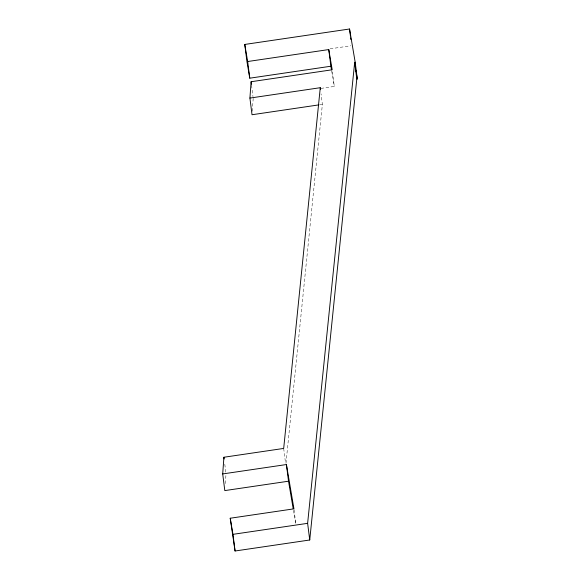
<?xml version="1.0" encoding="UTF-8"?>
<svg xmlns="http://www.w3.org/2000/svg" width="580" height="580" viewBox="0 0 580 580"><rect width="100%" height="100%" fill="white"/><g stroke="black" fill="none" stroke-linecap="round" stroke-linejoin="round"><path stroke-width="0.43" stroke-dasharray="2.9 2.17" d="M225.315 483.568L225.954 474.781M252.271 111.295L253.206 98.39M285.976 463.297L322.379 104.371L321.052 93.844M330.158 48.829L350.755 45.791M320.936 88.406L334.298 86.434L332.195 69.774M319.711 104.763L322.379 104.371M331.615 70.622L334.298 86.434M293.494 510.436L295.901 524.61M251.546 85.231L252.981 96.635M294.053 509.718L295.829 523.747M283.685 448.434L285.57 463.34M224.801 464.261L225.794 472.149"/><path stroke-width="0.87" d="M293.19 508.667L288.528 481.204L224.808 490.593L222.706 473.933L223.916 457.243L283.685 448.434L320.276 87.703L249.915 98.078L252.024 114.738L318.819 104.893M249.915 98.078L251.104 81.729L332.195 69.774L328.766 49.568L247.667 61.523L244.767 44.442L349.544 29L355.192 62.256L357.294 78.916L356.787 78.989L309.735 539.995L235.067 551L230.224 518.23L293.944 508.841L286.418 464.544L222.706 473.933M309.735 539.995L307.625 523.334L354.677 62.328L355.192 62.256M244.767 44.442L246.877 61.103L249.777 78.184L330.868 66.229L331.463 69.745M230.224 518.23L232.964 534.339L307.625 523.334M355.808 70.165L356.106 71.913M356.403 73.667L357.294 78.916M354.677 62.328L356.787 78.989M349.544 29L350.429 36.018M350.654 37.773L350.871 39.52M328.766 49.568L330.868 66.229M320.276 87.703L320.501 89.458M251.104 81.729L251.43 84.361M247.667 61.523L249.777 78.184M286.418 464.544L288.528 481.204M223.916 457.243L224.134 458.998M232.964 534.339L235.067 551"/></g></svg>
